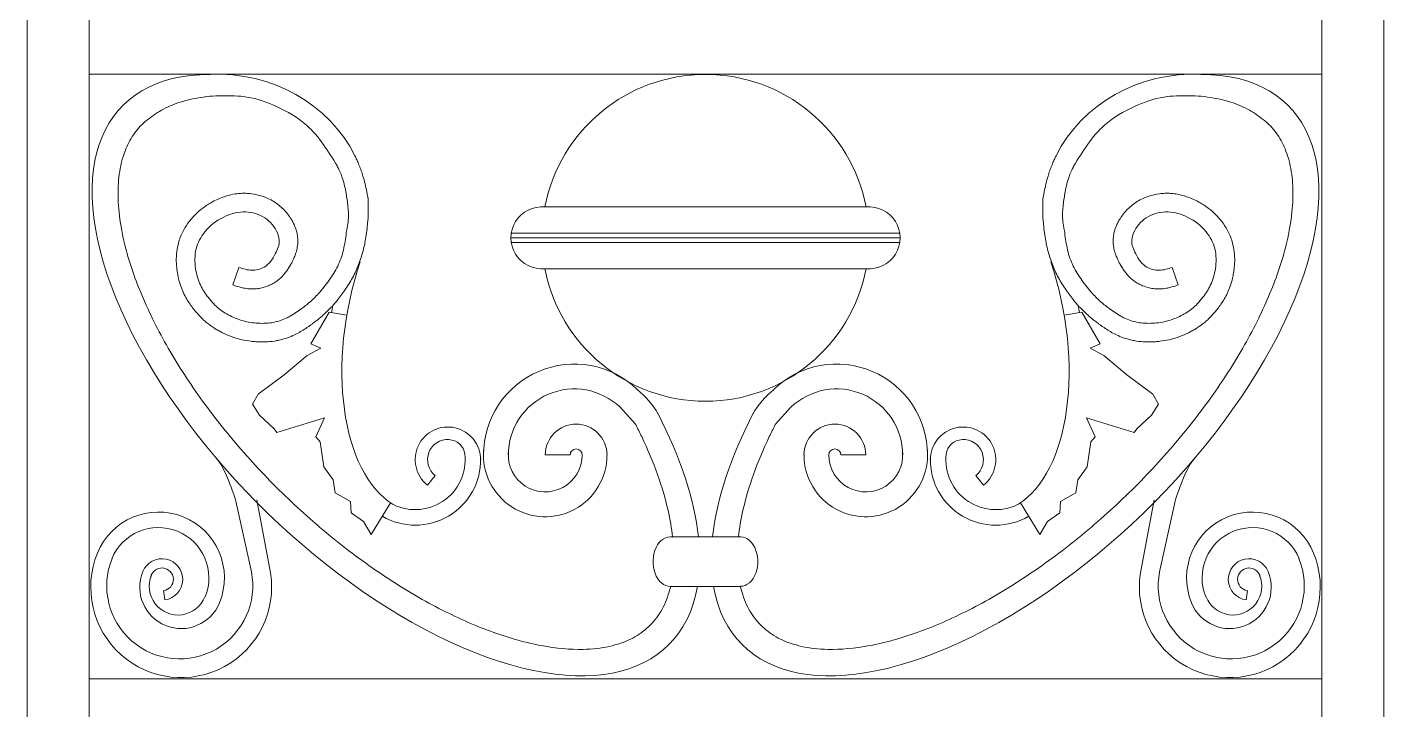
# Model space of a CAD drawing. Header units: millimetres. Extents: x -644 to 652, y 0 to 1491.
# Drawn here: x 7.2 to 322.2, y 1146.9 to 1305.5 of the extents above; entities that cross this region are included whole.
import ezdxf

# ---------------------------------------------------------------- set-up
doc = ezdxf.new("R2010")
doc.units = ezdxf.units.MM
doc.layers.add('ceco.net 171', color=7, linetype='Continuous')

msp = doc.modelspace()

# ---------------------------------------------------------------- linework, layer by layer
at = {"layer": 'ceco.net 171', "lineweight": 5}
for p, q in [((7.2, 0), (7.2, 1449.25)), ((21.6, 14.4), (21.6, 1449.25)), ((307.8, 14.4), (307.8, 1388.06)), ((322.2, 0), (322.2, 1388.06)), ((307.8, 1294.56), (21.6, 1294.56)), ((126.74, 1263.77), (202.66, 1263.77)), ((119.54, 1257.65), (209.86, 1257.65)), ((119.54, 1256.57), (209.86, 1256.57)), ((119.54, 1255.49), (209.86, 1255.49)), ((56.35, 1249.71), (54.98, 1245.62)), ((126.74, 1249.37), (202.66, 1249.37)), ((273.05, 1249.71), (274.42, 1245.62)), ((73.05, 1231.95), (77.29, 1239.33)), ((77.29, 1239.33), (81.42, 1238.63)), ((252.11, 1239.33), (247.98, 1238.63)), ((256.35, 1231.95), (252.11, 1239.33)), ((75.39, 1230.95), (73.05, 1231.95)), ((254.01, 1230.95), (256.35, 1231.95)), ((66.86, 1224.76), (72.21, 1229.28)), ((72.21, 1229.28), (75.39, 1230.95)), ((257.19, 1229.28), (254.01, 1230.95)), ((262.54, 1224.76), (257.19, 1229.28)), ((60.84, 1220.25), (66.86, 1224.76)), ((268.56, 1220.25), (262.54, 1224.76)), ((59.5, 1217.91), (60.84, 1220.25)), ((269.9, 1217.91), (268.56, 1220.25)), ((61.17, 1215.4), (59.5, 1217.91)), ((148.49, 1213.22), (144.88, 1217.22)), ((180.91, 1213.22), (184.52, 1217.22)), ((268.23, 1215.4), (269.9, 1217.91)), ((64.52, 1212.23), (61.17, 1215.4)), ((76.23, 1214.73), (65.18, 1211.37)), ((74.22, 1210.39), (76.23, 1214.73)), ((255.18, 1210.39), (253.17, 1214.73)), ((253.17, 1214.73), (264.22, 1211.37)), ((264.88, 1212.23), (268.23, 1215.4)), ((65.18, 1211.37), (64.52, 1212.23)), ((75.22, 1209.22), (74.22, 1210.39)), ((254.18, 1209.22), (255.18, 1210.39)), ((264.22, 1211.37), (264.88, 1212.23)), ((76.06, 1203.36), (75.22, 1209.22)), ((253.34, 1203.36), (254.18, 1209.22)), ((78.23, 1200.36), (76.06, 1203.36)), ((127.49, 1206.14), (133.25, 1206.14)), ((196.15, 1206.14), (201.91, 1206.14)), ((251.17, 1200.36), (253.34, 1203.36)), ((78.73, 1197.35), (78.23, 1200.36)), ((101.96, 1201.35), (100.16, 1199.1)), ((227.44, 1201.35), (229.24, 1199.1)), ((250.67, 1197.35), (251.17, 1200.36)), ((82.25, 1195.34), (78.73, 1197.35)), ((247.15, 1195.34), (250.67, 1197.35)), ((55.67, 1195.44), (59.27, 1179.01)), ((63.71, 1178.75), (60.51, 1195.75)), ((82.41, 1192.67), (82.25, 1195.34)), ((91.54, 1195.04), (87.1, 1187.65)), ((237.86, 1195.04), (242.3, 1187.65)), ((246.99, 1192.67), (247.15, 1195.34)), ((265.69, 1178.75), (268.89, 1195.75)), ((273.73, 1195.44), (270.13, 1179.01)), ((85.26, 1190.66), (82.41, 1192.67)), ((244.14, 1190.66), (246.99, 1192.67)), ((87.1, 1187.65), (85.26, 1190.66)), ((242.3, 1187.65), (244.14, 1190.66)), ((172.32, 1187.12), (156.57, 1187.12)), ((172.79, 1175.6), (156.57, 1175.6)), ((38.89, 1174.63), (39.2, 1172.49)), ((290.51, 1174.63), (290.2, 1172.49)), ((307.8, 1154.16), (21.6, 1154.16))]:
    msp.add_line(p, q, dxfattribs=at)
for centre, radius, start, end in [((164.7, 1256.57), 37.96, 10.8829, 169.1171), ((126.74, 1256.57), 7.2, 84.5585, 275.4415), ((202.66, 1256.57), 7.2, 264.5585, 95.4415), ((164.7, 1256.57), 37.96, 190.8829, 349.1171), ((134.26, 1206.14), 21.11, 46.2291, 180), ((195.14, 1206.14), 21.11, 0, 133.7709), ((134.26, 1206.14), 15.35, 46.2291, 180), ((133.18, 1203.05), 24.12, 31.4897, 49.4453), ((196.22, 1203.05), 24.12, 130.5547, 148.5103), ((195.14, 1206.14), 15.35, 0, 133.7709), ((134.67, 1206.14), 7.17, 0, 180), ((194.73, 1206.14), 7.17, 0, 180), ((104.9, 1205.04), 7.6, 0, 231.3613), ((104.9, 1205.04), 4.72, 87.0477, 231.3613), ((104.98, 1205.82), 3.89, 7.6966, 87.6475), ((224.5, 1205.04), 7.6, 308.6387, 180), ((224.42, 1205.82), 3.89, 92.3525, 172.3034), ((224.5, 1205.04), 4.72, 308.6387, 92.9523), ((127.49, 1206.14), 14.34, 175.6723, 0), ((127.49, 1206.14), 8.58, 175.6723, 0), ((134.67, 1206.14), 1.41, 0, 180), ((201.91, 1206.14), 14.34, 180, 4.3277), ((194.73, 1206.14), 1.41, 0, 180), ((201.91, 1206.14), 8.58, 180, 4.3277), ((97.3, 1205.04), 15.2, 239.7795, 1.2676), ((97.3, 1205.04), 11.6, 240.0142, 6.4718), ((232.1, 1205.04), 15.2, 178.7324, 300.2205), ((232.1, 1205.04), 11.6, 173.5282, 299.9858), ((37.69, 1177.58), 15.31, 337.9117, 157.9117), ((291.71, 1177.58), 15.31, 22.0883, 202.0883), ((37.69, 1177.58), 11.71, 337.9117, 157.9117), ((291.71, 1177.58), 11.71, 22.0883, 202.0883), ((42.97, 1175.44), 21, 157.9117, 9.0582), ((42.63, 1175.74), 16.95, 158.0808, 11.1378), ((38.51, 1177.25), 4.81, 278.2438, 157.9117), ((286.43, 1175.44), 21, 170.9418, 22.0883), ((286.77, 1175.74), 16.95, 168.8622, 21.9192), ((290.89, 1177.25), 4.81, 22.0883, 261.7562), ((42.97, 1175.44), 9.62, 157.9117, 337.9117), ((42.24, 1175.64), 6.67, 157.1423, 338.6811), ((38.51, 1177.25), 2.65, 278.2438, 170.0366), ((286.43, 1175.44), 9.62, 202.0883, 22.0883), ((287.16, 1175.64), 6.67, 201.3189, 22.8577), ((290.89, 1177.25), 2.65, 9.9634, 261.7562)]:
    msp.add_arc(centre, radius, start, end, dxfattribs=at)
for centre, major_axis, ratio, start_param, end_param in [((51.31, 1261.79), (35.21, 0.9), 0.930738, 0.407686, 1.593952), ((92.81, 1224.69), (-63.5, 62.5), 0.490815, -0.462389, 3.470334), ((106.64, 1237.71), (10.21, 44.84), 0.54185, 1.394223, 2.95763), ((92.81, 1224.69), (-63.5, 62.5), 0.490815, 3.681792, 4.122631), ((172.8, 1181.4), (0, -5.76), 0.703763, 6.283185, 9.542821)]:
    msp.add_ellipse(centre, major_axis=major_axis, ratio=ratio, start_param=start_param, end_param=end_param, dxfattribs=at)
at = {"layer": 'ceco.net 171', "lineweight": 5, "extrusion": (0, 0, -1)}
for centre, major_axis, ratio, start_param, end_param in [((278.09, 1261.79), (-35.21, 0.9), 0.930738, 0.407686, 1.593952), ((236.59, 1224.69), (63.5, 62.5), 0.490815, -0.462389, 3.470334), ((222.76, 1237.71), (-10.21, 44.84), 0.54185, 1.394223, 2.95763), ((236.59, 1224.69), (63.5, 62.5), 0.490815, 3.681792, 4.122631), ((156.57, 1181.36), (0, -5.76), 0.703763, 6.283185, 9.542821)]:
    msp.add_ellipse(centre, major_axis=major_axis, ratio=ratio, start_param=start_param, end_param=end_param, dxfattribs=at)
at = {"layer": 'ceco.net 171', "lineweight": 5}
for points, knots in [([(49.66, 1289.47), (47.58, 1289.24), (45.71, 1288.91), (42.29, 1287.99), (40.78, 1287.43), (38.03, 1286.07), (36.86, 1285.27), (34.64, 1283.67), (33.67, 1282.76), (31.96, 1280.69), (31.21, 1279.54), (29.95, 1276.93), (29.44, 1275.48), (28.68, 1272.27), (28.43, 1270.51), (28.25, 1266.69), (28.31, 1264.64), (28.77, 1260.3), (29.16, 1258), (30.56, 1252.06), (31.77, 1248.31), (34.92, 1240.54), (36.85, 1236.52), (41.38, 1228.39), (43.97, 1224.28), (49.73, 1216.11), (52.89, 1212.06), (59.68, 1204.17), (63.3, 1200.34), (70.87, 1193.02), (74.82, 1189.53), (82.9, 1183.05), (87.03, 1180.05), (95.31, 1174.63), (99.47, 1172.21), (107.64, 1168.05), (111.66, 1166.31), (119.4, 1163.54), (123.12, 1162.52), (130.08, 1161.22), (133.33, 1160.94), (138.47, 1161.04), (140.5, 1161.28), (144.17, 1162.08), (145.81, 1162.65), (148.72, 1164.07), (149.99, 1164.92), (152.22, 1166.89), (153.18, 1168.01), (154.84, 1170.59), (155.53, 1172.05), (156.26, 1174.31), (156.43, 1174.94), (156.59, 1175.6)], [2.683452, 2.683452, 2.683452, 2.683452, 2.808159, 2.808159, 2.932865, 2.932865, 3.057572, 3.057572, 3.182279, 3.182279, 3.306986, 3.306986, 3.431693, 3.431693, 3.5564, 3.5564, 3.681107, 3.681107, 3.805814, 3.805814, 3.990064, 3.990064, 4.174313, 4.174313, 4.358563, 4.358563, 4.542813, 4.542813, 4.727062, 4.727062, 4.911312, 4.911312, 5.095562, 5.095562, 5.279811, 5.279811, 5.464061, 5.464061, 5.648311, 5.648311, 5.83256, 5.83256, 5.970962, 5.970962, 6.109364, 6.109364, 6.247766, 6.247766, 6.386168, 6.386168, 6.52457, 6.52457, 6.575684, 6.575684, 6.575684, 6.575684]), ([(49.62, 1289.46), (50.57, 1289.52), (53.43, 1289.59), (58.77, 1289.55), (65.52, 1287.17), (73.52, 1282.5), (77.07, 1276.72), (79.17, 1273.31)], [20.36062, 20.36062, 20.36062, 20.36062, 24.254118, 32.319269, 42.328081, 53.752423, 70.099365, 70.099365, 70.099365, 70.099365]), ([(279.74, 1289.47), (281.82, 1289.24), (283.69, 1288.91), (287.11, 1287.99), (288.62, 1287.43), (291.37, 1286.07), (292.54, 1285.27), (294.76, 1283.67), (295.73, 1282.76), (297.44, 1280.69), (298.19, 1279.54), (299.45, 1276.93), (299.96, 1275.48), (300.72, 1272.27), (300.97, 1270.51), (301.15, 1266.69), (301.09, 1264.64), (300.63, 1260.3), (300.24, 1258), (298.84, 1252.06), (297.63, 1248.31), (294.48, 1240.54), (292.55, 1236.52), (288.02, 1228.39), (285.43, 1224.28), (279.67, 1216.11), (276.51, 1212.06), (269.72, 1204.17), (266.1, 1200.34), (258.53, 1193.02), (254.58, 1189.53), (246.5, 1183.05), (242.37, 1180.05), (234.09, 1174.63), (229.93, 1172.21), (221.76, 1168.05), (217.74, 1166.31), (210, 1163.54), (206.28, 1162.52), (199.32, 1161.22), (196.07, 1160.94), (190.93, 1161.04), (188.9, 1161.28), (185.23, 1162.08), (183.59, 1162.65), (180.68, 1164.07), (179.41, 1164.92), (177.18, 1166.89), (176.22, 1168.01), (174.56, 1170.59), (173.87, 1172.05), (173.14, 1174.32), (172.96, 1174.97), (172.8, 1175.64)], [2.683452, 2.683452, 2.683452, 2.683452, 2.808159, 2.808159, 2.932865, 2.932865, 3.057572, 3.057572, 3.182279, 3.182279, 3.306986, 3.306986, 3.431693, 3.431693, 3.5564, 3.5564, 3.681107, 3.681107, 3.805814, 3.805814, 3.990064, 3.990064, 4.174313, 4.174313, 4.358563, 4.358563, 4.542813, 4.542813, 4.727062, 4.727062, 4.911312, 4.911312, 5.095562, 5.095562, 5.279811, 5.279811, 5.464061, 5.464061, 5.648311, 5.648311, 5.83256, 5.83256, 5.970962, 5.970962, 6.109364, 6.109364, 6.247766, 6.247766, 6.386168, 6.386168, 6.52457, 6.52457, 6.576717, 6.576717, 6.576717, 6.576717]), ([(279.78, 1289.46), (278.83, 1289.52), (275.97, 1289.59), (270.63, 1289.55), (263.88, 1287.17), (255.88, 1282.5), (252.33, 1276.72), (250.23, 1273.31)], [20.36062, 20.36062, 20.36062, 20.36062, 24.254118, 32.319269, 42.328081, 53.752423, 70.099365, 70.099365, 70.099365, 70.099365]), ([(83.31, 1275.6), (83.45, 1275.31), (83.56, 1275.08), (83.71, 1274.75), (83.96, 1274.2), (84.11, 1273.85), (84.22, 1273.58), (84.36, 1273.22), (84.46, 1272.97), (84.62, 1272.55), (84.7, 1272.35), (84.92, 1271.71), (85.05, 1271.3), (85.35, 1270.33), (85.51, 1269.75), (85.82, 1268.47), (85.94, 1267.89), (86.17, 1266.57), (86.37, 1265.9), (86.41, 1264.64), (86.4, 1264.06), (86.41, 1262.78), (86.37, 1262.27), (86.37, 1261.51), (86.37, 1261.02), (86.3, 1260.44), (86.21, 1259.69), (86.12, 1258.56), (86.03, 1257.86), (85.86, 1256.67), (85.69, 1255.97), (85.58, 1255.13), (85.43, 1254.51), (85.02, 1252.92), (84.69, 1251.87), (83.93, 1249.71), (83.49, 1248.67), (82.42, 1246.68), (81.83, 1245.72), (80.62, 1243.9), (79.99, 1243.05), (78.89, 1241.69), (78.45, 1241.17), (77.52, 1240.15), (77.03, 1239.64), (76.27, 1238.93), (76.03, 1238.71), (75.29, 1238.05), (74.79, 1237.64), (74.02, 1237.05), (73.75, 1236.85), (73.31, 1236.52), (73.14, 1236.4), (72.8, 1236.15), (72.62, 1236.03), (72.07, 1235.65), (71.69, 1235.4), (70.91, 1234.91), (70.51, 1234.68), (69.58, 1234.18), (69.05, 1233.92), (67.95, 1233.47), (67.39, 1233.26), (66.45, 1232.98), (66.09, 1232.89), (65.36, 1232.72), (65, 1232.66), (63.92, 1232.49), (63.22, 1232.43), (62.12, 1232.39), (61.72, 1232.39), (60.98, 1232.4), (60.62, 1232.42), (59.91, 1232.47), (59.55, 1232.5), (58.47, 1232.63), (57.75, 1232.75), (56.66, 1233), (56.31, 1233.09), (55.6, 1233.3), (55.26, 1233.41), (54.24, 1233.77), (53.59, 1234.05), (52.68, 1234.48), (52.4, 1234.61), (51.83, 1234.9), (51.55, 1235.06), (50.71, 1235.55), (50.15, 1235.91), (49.3, 1236.54), (49, 1236.77), (48.43, 1237.26), (48.16, 1237.5), (47.38, 1238.25), (46.9, 1238.77), (46.24, 1239.56), (46.03, 1239.82), (45.56, 1240.43), (45.29, 1240.79), (44.78, 1241.54), (44.52, 1241.94), (44, 1242.81), (43.74, 1243.3), (43.26, 1244.33), (43.05, 1244.85), (42.66, 1245.99), (42.48, 1246.62), (42.25, 1247.64), (42.17, 1248.05), (42.04, 1248.8), (42, 1249.15), (41.91, 1249.86), (41.88, 1250.22), (41.82, 1251.32), (41.83, 1252.08), (41.95, 1253.55), (42.06, 1254.25), (42.34, 1255.43), (42.48, 1255.89), (42.8, 1256.79), (42.98, 1257.22), (43.58, 1258.5), (44.05, 1259.29), (45.08, 1260.71), (45.61, 1261.34), (46.76, 1262.49), (47.37, 1263.02), (48.69, 1264.01), (49.4, 1264.47), (50.58, 1265.12), (51.04, 1265.34), (51.99, 1265.77), (52.48, 1265.96), (53.65, 1266.36), (54.34, 1266.55), (55.6, 1266.79), (56.16, 1266.86), (57.15, 1266.93), (57.58, 1266.93), (58.43, 1266.91), (58.86, 1266.87), (60.13, 1266.71), (60.96, 1266.53), (62.37, 1266.06), (62.94, 1265.82), (63.93, 1265.32), (64.35, 1265.08), (65.15, 1264.55), (65.53, 1264.27), (66.63, 1263.35), (67.29, 1262.65), (68.14, 1261.51), (68.39, 1261.12), (68.79, 1260.45), (68.94, 1260.17), (69.22, 1259.57), (69.36, 1259.26), (69.6, 1258.6), (69.71, 1258.25), (69.89, 1257.52), (69.96, 1257.13), (70.03, 1256.46), (70.05, 1256.19), (70.05, 1255.66), (70.04, 1255.41), (69.98, 1254.66), (69.9, 1254.19), (69.68, 1253.32), (69.55, 1252.91), (69.29, 1252.21), (69.16, 1251.9), (68.94, 1251.41), (68.84, 1251.22), (68.67, 1250.88), (68.6, 1250.73), (68.44, 1250.44), (68.35, 1250.29), (68.09, 1249.83), (67.9, 1249.53), (67.34, 1248.71), (66.94, 1248.19), (65.98, 1247.18), (65.42, 1246.69), (64.54, 1246.11), (64.29, 1245.96), (63.78, 1245.69), (63.52, 1245.57), (62.75, 1245.25), (62.22, 1245.08), (61.28, 1244.86), (60.87, 1244.8), (60.13, 1244.72), (59.8, 1244.71), (59.24, 1244.71), (59, 1244.72), (58.53, 1244.75), (58.31, 1244.78), (57.66, 1244.87), (57.26, 1244.95), (56.3, 1245.19), (55.78, 1245.35), (55.21, 1245.54), (55.1, 1245.58), (54.98, 1245.62)], [0, 0, 0, 0, 0.938689, 0.938689, 2.143991, 2.143991, 3.154332, 3.154332, 3.911141, 3.911141, 4.667949, 4.667949, 6.181566, 6.181566, 8.404073, 8.404073, 10.62658, 10.62658, 13.102091, 13.102091, 15.573724, 15.573724, 17.372488, 17.372488, 18.721921, 18.721921, 20.071354, 20.071354, 22.77022, 22.77022, 24.833062, 24.833062, 26.895903, 26.895903, 31.021587, 31.021587, 35.147271, 35.147271, 39.272955, 39.272955, 43.146545, 43.146545, 45.643216, 45.643216, 48.139887, 48.139887, 49.287545, 49.287545, 51.582861, 51.582861, 52.843849, 52.843849, 53.648432, 53.648432, 54.453014, 54.453014, 56.062179, 56.062179, 57.603868, 57.603868, 59.471659, 59.471659, 61.33945, 61.33945, 62.462031, 62.462031, 63.584612, 63.584612, 65.829775, 65.829775, 67.155027, 67.155027, 68.349006, 68.349006, 69.542986, 69.542986, 71.930946, 71.930946, 73.112753, 73.112753, 74.294561, 74.294561, 76.658176, 76.658176, 77.714632, 77.714632, 78.771088, 78.771088, 80.883999, 80.883999, 82.033908, 82.033908, 83.183817, 83.183817, 85.483635, 85.483635, 86.646911, 86.646911, 88.166115, 88.166115, 89.68532, 89.68532, 91.411182, 91.411182, 93.137045, 93.137045, 95.17609, 95.17609, 96.511033, 96.511033, 97.663327, 97.663327, 98.815621, 98.815621, 101.120208, 101.120208, 103.171393, 103.171393, 104.532647, 104.532647, 105.893901, 105.893901, 108.616409, 108.616409, 111.088189, 111.088189, 113.559969, 113.559969, 116.201891, 116.201891, 117.826451, 117.826451, 119.451011, 119.451011, 121.577799, 121.577799, 123.190034, 123.190034, 124.375334, 124.375334, 125.560633, 125.560633, 127.931233, 127.931233, 129.620785, 129.620785, 130.907206, 130.907206, 132.193628, 132.193628, 134.76647, 134.76647, 135.984627, 135.984627, 136.825306, 136.825306, 137.665984, 137.665984, 138.497459, 138.497459, 139.334354, 139.334354, 139.863337, 139.863337, 140.39232, 140.39232, 141.450285, 141.450285, 142.508251, 142.508251, 143.419386, 143.419386, 144.06149, 144.06149, 144.579644, 144.579644, 145.097798, 145.097798, 146.134107, 146.134107, 147.854073, 147.854073, 149.574039, 149.574039, 150.204177, 150.204177, 150.834315, 150.834315, 152.09459, 152.09459, 153.056236, 153.056236, 153.803314, 153.803314, 154.351666, 154.351666, 154.900017, 154.900017, 155.99672, 155.99672, 157.757892, 157.757892, 158.254283, 158.254283, 158.254283, 158.254283]), ([(79.09, 1273.43), (79.35, 1272.94), (79.8, 1272.07), (80.59, 1270.04), (81.2, 1267.46), (81.7, 1264.13), (81.92, 1261.07), (81.27, 1257.75), (80.87, 1254.23), (79.7, 1250.41), (77.59, 1247.04), (75.38, 1244.11), (73.05, 1241.75), (70.61, 1239.86), (68.01, 1238.09), (64.78, 1236.84), (61.28, 1236.61), (57.79, 1237.03), (54.62, 1238.24), (51.6, 1240), (49.23, 1242.59), (47.17, 1245.72), (46.11, 1249.6), (46.06, 1254.05), (48.39, 1258.47), (52.38, 1261.52), (57.26, 1263.03), (62.06, 1261.92), (64.89, 1259.06), (66.08, 1255.72), (64.84, 1252.54), (62.77, 1249.59), (59.25, 1248.74), (57.33, 1249.39), (56.35, 1249.71)], [0, 0, 0, 0, 2.296243, 4.084183, 9.088239, 13.294426, 18.108201, 21.768093, 27.324224, 32.896962, 38.199824, 43.783649, 48.190169, 51.967791, 56.652273, 61.248171, 66.173986, 71.123331, 75.778304, 80.246151, 85.566426, 90.228366, 95.70528, 102.128766, 108.285201, 115.790716, 122.515042, 128.960261, 135.246637, 138.483736, 143.119313, 148.74737, 152.863661, 157.102902, 157.102902, 157.102902, 157.102902]), ([(246.09, 1275.6), (245.95, 1275.31), (245.84, 1275.08), (245.69, 1274.75), (245.44, 1274.2), (245.29, 1273.85), (245.18, 1273.58), (245.04, 1273.22), (244.94, 1272.97), (244.78, 1272.55), (244.7, 1272.35), (244.48, 1271.71), (244.35, 1271.3), (244.05, 1270.33), (243.89, 1269.75), (243.58, 1268.47), (243.46, 1267.89), (243.23, 1266.57), (243.03, 1265.9), (242.99, 1264.64), (243, 1264.06), (242.99, 1262.78), (243.03, 1262.27), (243.03, 1261.51), (243.03, 1261.02), (243.1, 1260.44), (243.19, 1259.69), (243.28, 1258.56), (243.37, 1257.86), (243.54, 1256.67), (243.71, 1255.97), (243.82, 1255.13), (243.97, 1254.51), (244.38, 1252.92), (244.71, 1251.87), (245.47, 1249.71), (245.91, 1248.67), (246.98, 1246.68), (247.57, 1245.72), (248.78, 1243.9), (249.41, 1243.05), (250.51, 1241.69), (250.95, 1241.17), (251.88, 1240.15), (252.37, 1239.64), (253.13, 1238.93), (253.37, 1238.71), (254.11, 1238.05), (254.61, 1237.64), (255.38, 1237.05), (255.65, 1236.85), (256.09, 1236.52), (256.26, 1236.4), (256.6, 1236.15), (256.78, 1236.03), (257.33, 1235.65), (257.71, 1235.4), (258.49, 1234.91), (258.89, 1234.68), (259.82, 1234.18), (260.35, 1233.92), (261.45, 1233.47), (262.01, 1233.26), (262.95, 1232.98), (263.31, 1232.89), (264.04, 1232.72), (264.4, 1232.66), (265.48, 1232.49), (266.18, 1232.43), (267.28, 1232.39), (267.68, 1232.39), (268.42, 1232.4), (268.78, 1232.42), (269.49, 1232.47), (269.85, 1232.5), (270.93, 1232.63), (271.65, 1232.75), (272.74, 1233), (273.09, 1233.09), (273.8, 1233.3), (274.14, 1233.41), (275.16, 1233.77), (275.81, 1234.05), (276.72, 1234.48), (277, 1234.61), (277.57, 1234.9), (277.85, 1235.06), (278.69, 1235.55), (279.25, 1235.91), (280.1, 1236.54), (280.4, 1236.77), (280.97, 1237.26), (281.24, 1237.5), (282.02, 1238.25), (282.5, 1238.77), (283.16, 1239.56), (283.37, 1239.82), (283.84, 1240.43), (284.11, 1240.79), (284.62, 1241.54), (284.88, 1241.94), (285.4, 1242.81), (285.66, 1243.3), (286.14, 1244.33), (286.35, 1244.85), (286.74, 1245.99), (286.92, 1246.62), (287.15, 1247.64), (287.23, 1248.05), (287.36, 1248.8), (287.4, 1249.15), (287.49, 1249.86), (287.52, 1250.22), (287.58, 1251.32), (287.57, 1252.08), (287.45, 1253.55), (287.34, 1254.25), (287.06, 1255.43), (286.92, 1255.89), (286.6, 1256.79), (286.42, 1257.22), (285.82, 1258.5), (285.35, 1259.29), (284.32, 1260.71), (283.79, 1261.34), (282.64, 1262.49), (282.03, 1263.02), (280.71, 1264.01), (280, 1264.47), (278.82, 1265.12), (278.36, 1265.34), (277.41, 1265.77), (276.92, 1265.96), (275.75, 1266.36), (275.06, 1266.55), (273.8, 1266.79), (273.24, 1266.86), (272.25, 1266.93), (271.82, 1266.93), (270.97, 1266.91), (270.54, 1266.87), (269.27, 1266.71), (268.44, 1266.53), (267.03, 1266.06), (266.46, 1265.82), (265.47, 1265.32), (265.05, 1265.08), (264.25, 1264.55), (263.87, 1264.27), (262.77, 1263.35), (262.11, 1262.65), (261.26, 1261.51), (261.01, 1261.12), (260.61, 1260.45), (260.46, 1260.17), (260.18, 1259.57), (260.04, 1259.26), (259.8, 1258.6), (259.69, 1258.25), (259.51, 1257.52), (259.44, 1257.13), (259.37, 1256.46), (259.35, 1256.19), (259.35, 1255.66), (259.36, 1255.41), (259.42, 1254.66), (259.5, 1254.19), (259.72, 1253.32), (259.85, 1252.91), (260.11, 1252.21), (260.24, 1251.9), (260.46, 1251.41), (260.56, 1251.22), (260.73, 1250.88), (260.8, 1250.73), (260.96, 1250.44), (261.05, 1250.29), (261.31, 1249.83), (261.5, 1249.53), (262.06, 1248.71), (262.46, 1248.19), (263.42, 1247.18), (263.98, 1246.69), (264.86, 1246.11), (265.11, 1245.96), (265.62, 1245.69), (265.88, 1245.57), (266.65, 1245.25), (267.18, 1245.08), (268.12, 1244.86), (268.53, 1244.8), (269.27, 1244.72), (269.6, 1244.71), (270.16, 1244.71), (270.4, 1244.72), (270.87, 1244.75), (271.09, 1244.78), (271.74, 1244.87), (272.14, 1244.95), (273.1, 1245.19), (273.62, 1245.35), (274.19, 1245.54), (274.3, 1245.58), (274.42, 1245.62)], [0, 0, 0, 0, 0.938689, 0.938689, 2.143991, 2.143991, 3.154332, 3.154332, 3.911141, 3.911141, 4.667949, 4.667949, 6.181566, 6.181566, 8.404073, 8.404073, 10.62658, 10.62658, 13.102091, 13.102091, 15.573724, 15.573724, 17.372488, 17.372488, 18.721921, 18.721921, 20.071354, 20.071354, 22.77022, 22.77022, 24.833062, 24.833062, 26.895903, 26.895903, 31.021587, 31.021587, 35.147271, 35.147271, 39.272955, 39.272955, 43.146545, 43.146545, 45.643216, 45.643216, 48.139887, 48.139887, 49.287545, 49.287545, 51.582861, 51.582861, 52.843849, 52.843849, 53.648432, 53.648432, 54.453014, 54.453014, 56.062179, 56.062179, 57.603868, 57.603868, 59.471659, 59.471659, 61.33945, 61.33945, 62.462031, 62.462031, 63.584612, 63.584612, 65.829775, 65.829775, 67.155027, 67.155027, 68.349006, 68.349006, 69.542986, 69.542986, 71.930946, 71.930946, 73.112753, 73.112753, 74.294561, 74.294561, 76.658176, 76.658176, 77.714632, 77.714632, 78.771088, 78.771088, 80.883999, 80.883999, 82.033908, 82.033908, 83.183817, 83.183817, 85.483635, 85.483635, 86.646911, 86.646911, 88.166115, 88.166115, 89.68532, 89.68532, 91.411182, 91.411182, 93.137045, 93.137045, 95.17609, 95.17609, 96.511033, 96.511033, 97.663327, 97.663327, 98.815621, 98.815621, 101.120208, 101.120208, 103.171393, 103.171393, 104.532647, 104.532647, 105.893901, 105.893901, 108.616409, 108.616409, 111.088189, 111.088189, 113.559969, 113.559969, 116.201891, 116.201891, 117.826451, 117.826451, 119.451011, 119.451011, 121.577799, 121.577799, 123.190034, 123.190034, 124.375334, 124.375334, 125.560633, 125.560633, 127.931233, 127.931233, 129.620785, 129.620785, 130.907206, 130.907206, 132.193628, 132.193628, 134.76647, 134.76647, 135.984627, 135.984627, 136.825306, 136.825306, 137.665984, 137.665984, 138.497459, 138.497459, 139.334354, 139.334354, 139.863337, 139.863337, 140.39232, 140.39232, 141.450285, 141.450285, 142.508251, 142.508251, 143.419386, 143.419386, 144.06149, 144.06149, 144.579644, 144.579644, 145.097798, 145.097798, 146.134107, 146.134107, 147.854073, 147.854073, 149.574039, 149.574039, 150.204177, 150.204177, 150.834315, 150.834315, 152.09459, 152.09459, 153.056236, 153.056236, 153.803314, 153.803314, 154.351666, 154.351666, 154.900017, 154.900017, 155.99672, 155.99672, 157.757892, 157.757892, 158.254283, 158.254283, 158.254283, 158.254283]), ([(250.31, 1273.43), (250.05, 1272.94), (249.6, 1272.07), (248.81, 1270.04), (248.2, 1267.46), (247.7, 1264.13), (247.48, 1261.07), (248.13, 1257.75), (248.53, 1254.23), (249.7, 1250.41), (251.81, 1247.04), (254.02, 1244.11), (256.35, 1241.75), (258.79, 1239.86), (261.39, 1238.09), (264.62, 1236.84), (268.12, 1236.61), (271.61, 1237.03), (274.78, 1238.24), (277.8, 1240), (280.17, 1242.59), (282.23, 1245.72), (283.29, 1249.6), (283.34, 1254.05), (281.01, 1258.47), (277.02, 1261.52), (272.14, 1263.03), (267.34, 1261.92), (264.51, 1259.06), (263.32, 1255.72), (264.56, 1252.54), (266.63, 1249.59), (270.15, 1248.74), (272.07, 1249.39), (273.05, 1249.71)], [0, 0, 0, 0, 2.296243, 4.084183, 9.088239, 13.294426, 18.108201, 21.768093, 27.324224, 32.896962, 38.199824, 43.783649, 48.190169, 51.967791, 56.652273, 61.248171, 66.173986, 71.123331, 75.778304, 80.246151, 85.566426, 90.228366, 95.70528, 102.128766, 108.285201, 115.790716, 122.515042, 128.960261, 135.246637, 138.483736, 143.119313, 148.74737, 152.863661, 157.102902, 157.102902, 157.102902, 157.102902]), ([(157.06, 1187.12), (156.84, 1189.1), (156.49, 1191.18), (155.39, 1195.99), (154.58, 1198.76), (152.53, 1204.47), (151.3, 1207.41), (149.44, 1211.34), (148.97, 1212.28), (148.49, 1213.22)], [6.8266927, 6.8266927, 6.8266927, 6.8266927, 6.939776, 6.939776, 7.078178, 7.078178, 7.2165799, 7.2165799, 7.2595643, 7.2595643, 7.2595643, 7.2595643]), ([(172.34, 1187.13), (172.56, 1189.1), (172.91, 1191.18), (174.01, 1195.99), (174.82, 1198.76), (176.87, 1204.47), (178.1, 1207.41), (179.96, 1211.34), (180.43, 1212.28), (180.91, 1213.22)], [6.8267509, 6.8267509, 6.8267509, 6.8267509, 6.939776, 6.939776, 7.078178, 7.078178, 7.2165799, 7.2165799, 7.2595643, 7.2595643, 7.2595643, 7.2595643]), ([(55.67, 1195.44), (55.44, 1196.28), (55.16, 1197.13), (54.13, 1199.73), (53.38, 1201.95), (51.99, 1204.2), (51.56, 1204.86), (51.06, 1205.49)], [0.5716148, 0.5716148, 0.5716148, 0.5716148, 0.6790391, 0.6790391, 0.9017022, 0.9017022, 0.9886601, 0.9886601, 0.9886601, 0.9886601]), ([(273.73, 1195.44), (273.96, 1196.28), (274.24, 1197.13), (275.27, 1199.73), (276.02, 1201.95), (277.41, 1204.2), (277.84, 1204.86), (278.34, 1205.49)], [0.5716148, 0.5716148, 0.5716148, 0.5716148, 0.6790391, 0.6790391, 0.9017022, 0.9017022, 0.9886601, 0.9886601, 0.9886601, 0.9886601])]:
    msp.add_open_spline(points, degree=3, knots=knots, dxfattribs=at)
for points in [[(78.17, 1240.86), (78.07, 1240.32), (77.97, 1239.77), (77.88, 1239.23)], [(251.23, 1240.86), (251.33, 1240.32), (251.43, 1239.77), (251.52, 1239.23)], [(89.68, 1191.95), (89.92, 1191.79), (90.17, 1191.63), (90.41, 1191.48)], [(239.72, 1191.95), (239.48, 1191.79), (239.23, 1191.63), (238.99, 1191.48)]]:
    msp.add_open_spline(points, degree=3, dxfattribs=at)

doc.saveas('drawing.dxf')
